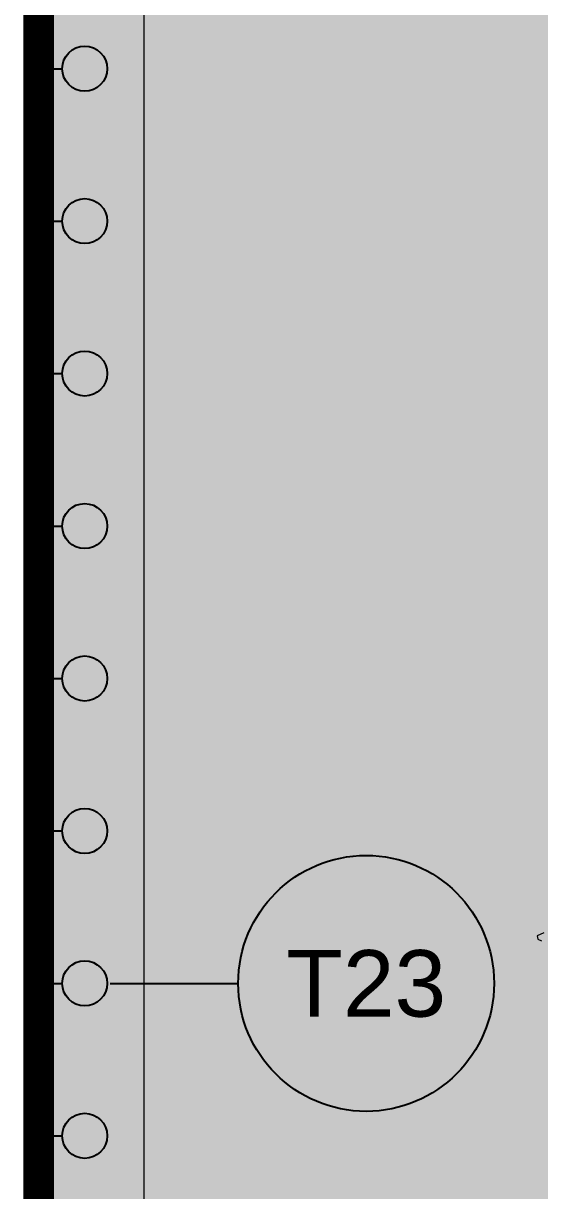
# Model space of a CAD drawing. Header units: metres. Extents: x 349703 to 349913, y 9282546 to 9282694.
# Drawn here: x 349782.7 to 349787.75, y 9282656.54 to 9282667.94 of the extents above; entities that cross this region are included whole.
import ezdxf
from ezdxf.enums import TextEntityAlignment as Align

# ---------------------------------------------------------------- set-up
doc = ezdxf.new("R2010")
doc.units = ezdxf.units.M
doc.header["$LTSCALE"] = 0.25
for name, color, linetype, lineweight in [('AREA-VERDE', 3, 'CONTINUOUS', 9), ('ARQ-FONDO', 253, 'CONTINUOUS', 9), ('LLORAD-SIMB', 1, 'CONTINUOUS', 25), ('LLORAD-TEXTO', 1, 'CONTINUOUS', 25), ('LLORAD-TRAMO', 1, 'CONTINUOUS', 70)]:
    doc.layers.add(name, color=color, linetype=linetype, lineweight=lineweight)
doc.styles.get("Standard").update_dxf_attribs({"font": 'arial.ttf'})

# ---------------------------------------------------------------- blocks, each defined once
blk = doc.blocks.new('ARR2')
at = {"layer": 'ARQ-FONDO', "lineweight": 5}
for p, q in [((2739.368, 1214.621), (2739.272, 1214.579)), ((2739.272, 1214.579), (2739.281, 1214.531)), ((2739.281, 1214.531), (2739.333, 1214.507))]:
    blk.add_line(p, q, dxfattribs=at)

msp = doc.modelspace()

# ---------------------------------------------------------------- hatches: boundary and pattern name
at = {"layer": 'AREA-VERDE', "lineweight": 0, "true_color": 0xc4e4b2, "transparency": 33554687}
h = msp.add_hatch(color=3, dxfattribs=at)
h.dxf.hatch_style = 1
h.paths.add_polyline_path([(349789.395, 9282677.362), (349782.88, 9282677.362), (349782.88, 9282641.142), (349789.395, 9282641.142)])
h.paths.add_polyline_path([(349788.395, 9282676.362), (349788.395, 9282642.142), (349783.88, 9282642.142), (349783.88, 9282676.362)], flags=16)
at = {"layer": 'AREA-VERDE', "lineweight": 0, "true_color": 0xc4e4b2, "transparency": 33554610}
h = msp.add_hatch(color=3, dxfattribs=at)
h.dxf.hatch_style = 1
h.paths.add_polyline_path([(349788.395, 9282676.362), (349783.88, 9282676.362), (349783.88, 9282642.142), (349788.395, 9282642.142)])

# ---------------------------------------------------------------- linework, layer by layer
at = {"layer": 'ARQ-FONDO'}
for points in [[(349782.88, 9282677.362), (349789.395, 9282677.362), (349789.395, 9282641.142), (349782.88, 9282641.142)], [(349783.88, 9282676.362), (349788.395, 9282676.362), (349788.395, 9282642.142), (349783.88, 9282642.142)]]:
    msp.add_lwpolyline(points, close=True, dxfattribs=at)
at = {"layer": 'LLORAD-SIMB'}
for p, q in [((349782.85, 9282667.5), (349783.08, 9282667.5)), ((349782.85, 9282666.011), (349783.08, 9282666.011)), ((349782.85, 9282664.522), (349783.08, 9282664.522)), ((349782.85, 9282663.032), (349783.08, 9282663.032)), ((349782.85, 9282661.543), (349783.08, 9282661.543)), ((349782.85, 9282660.054), (349783.08, 9282660.054)), ((349782.85, 9282658.565), (349783.08, 9282658.565)), ((349782.85, 9282657.076), (349783.08, 9282657.076))]:
    msp.add_line(p, q, dxfattribs=at)
for centre in [(349783.3, 9282667.5), (349783.3, 9282666.011), (349783.3, 9282664.522), (349783.3, 9282663.032), (349783.3, 9282661.543), (349783.3, 9282660.054), (349783.3, 9282658.565), (349783.3, 9282657.076)]:
    msp.add_circle(centre, 0.22, dxfattribs=at)
at = {"layer": 'LLORAD-TEXTO'}
msp.add_line((349783.55, 9282658.565), (349784.8, 9282658.565), dxfattribs=at)
msp.add_circle((349786.05, 9282658.565), 1.25, dxfattribs=at)
at = {"layer": 'LLORAD-TRAMO', "const_width": 0.3}
msp.add_lwpolyline([(349782.85, 9282668.19), (349782.85, 9282667.94), (349782.85, 9282667.69), (349782.85, 9282667.44), (349782.85, 9282667.19), (349782.85, 9282666.94), (349782.85, 9282666.69), (349782.85, 9282666.44), (349782.85, 9282666.19), (349782.85, 9282665.94), (349782.85, 9282665.69), (349782.85, 9282665.44), (349782.85, 9282665.19), (349782.85, 9282664.94), (349782.85, 9282664.69), (349782.85, 9282664.44), (349782.85, 9282664.19), (349782.85, 9282663.94), (349782.85, 9282663.69), (349782.85, 9282663.44), (349782.85, 9282663.19), (349782.85, 9282662.94), (349782.85, 9282662.69), (349782.85, 9282662.44), (349782.85, 9282662.19), (349782.85, 9282661.94), (349782.85, 9282661.69), (349782.85, 9282661.44), (349782.85, 9282661.19), (349782.85, 9282660.94), (349782.85, 9282660.69), (349782.85, 9282660.44), (349782.85, 9282660.19), (349782.85, 9282659.94), (349782.85, 9282659.69), (349782.85, 9282659.44), (349782.85, 9282659.19), (349782.85, 9282658.94), (349782.85, 9282658.69), (349782.85, 9282658.44), (349782.85, 9282658.19), (349782.85, 9282657.94), (349782.85, 9282657.69), (349782.85, 9282657.44), (349782.85, 9282657.19), (349782.85, 9282656.94), (349782.85, 9282656.69), (349782.85, 9282656.44), (349782.85, 9282656.19)], dxfattribs=at)

# ---------------------------------------------------------------- block references
at = {"layer": 'ARQ-FONDO', "xscale": 0.6917913537138002, "yscale": 0.6917913537138002, "zscale": 0.6917913537138002}
msp.add_blockref('ARR2', (347892.717, 9281818.795), dxfattribs=at)

# ---------------------------------------------------------------- texts
at = {"layer": 'LLORAD-TEXTO'}
msp.add_text('T23', height=0.65, dxfattribs=at).set_placement((349786.05, 9282658.565), align=Align.MIDDLE_CENTER)

doc.saveas('drawing.dxf')
